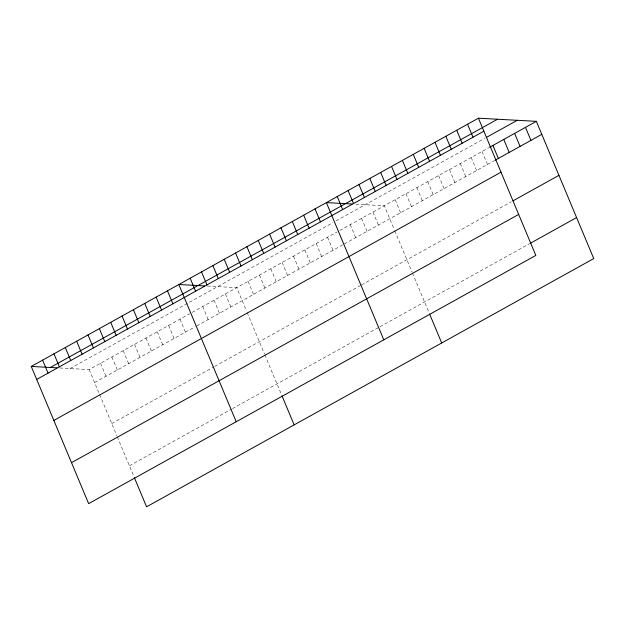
<?xml version="1.0" encoding="UTF-8"?>
<svg xmlns="http://www.w3.org/2000/svg" width="625" height="625" viewBox="0 0 625 625"><rect width="100%" height="100%" fill="white"/><g stroke="black" fill="none" stroke-linecap="round" stroke-linejoin="round"><path stroke-width="0.47" stroke-dasharray="3.12 2.34" d="M70.062 368.539L332.758 222.711M336 220.906L484.648 138.391M59.742 367.977L89.172 369.578L189.711 313.766M192.148 312.414L337.281 231.852M339.711 230.5L488.727 147.773M94.617 382.586L195.156 326.773M196.773 325.867L342.719 244.852M344.344 243.953L494.172 160.781M111.766 423.578L213.922 366.867M214.734 366.414L360.68 285.398M361.492 284.945L511.32 201.773M129.43 465.812L231.594 409.102M232.406 408.648L379.156 327.18M379.969 326.734L529.82 243.547M355.812 204.195L384.305 205.742L394.031 228.992M207.312 286.062L236.742 287.664L246.469 310.914M482.047 151.484L487.484 164.492M471.188 157.516L476.625 170.516M460.328 163.539L465.766 176.547M449.469 169.57L454.906 182.578M438.609 175.602L444.047 188.602M427.75 181.625L433.188 194.633M416.891 187.656L422.328 200.664M406.031 193.688L411.469 206.688M395.164 199.711L400.609 212.719M394.75 230.703L412.047 272.062M412.414 272.938L428.852 312.227M372.953 212.047L378.398 225.047M361.602 218.344L367.047 231.352M350.25 224.648L355.695 237.648M327.555 237.25L332.992 250.25M316.203 243.555L321.641 256.555M304.852 249.852L310.289 262.859M293.5 256.156L298.938 269.156M282.148 262.453L287.586 275.461M270.797 268.758L276.234 281.758M259.445 275.055L264.883 288.062M248.094 281.359L253.531 294.359M247.18 312.625L264.484 353.977M264.852 354.859L281.281 394.141M225.391 293.961L230.828 306.969M214.039 300.266L219.477 313.266M202.688 306.562L208.125 319.57M179.984 319.172L185.422 332.172M168.633 325.469L174.07 338.477M157.281 331.773L162.719 344.773M145.93 338.07L151.367 351.078M134.578 344.375L140.016 357.375M123.227 350.672L128.664 363.68M111.875 356.977L117.312 369.977M100.523 363.281L105.969 376.281M89.172 369.578L98.898 392.828M99.617 394.539L116.914 435.898M117.281 436.773L134.43 477.773"/><path stroke-width="0.94" d="M478.422 118.195L535.828 255.422L88.656 503.656L31.25 366.43L478.422 118.195L536.344 121.344L593.75 258.57L146.578 506.805L134.43 477.773M50.367 367.469L497.539 119.234M36.688 379.43L483.859 131.195M486.32 137.461L517.234 120.305M489.562 147.312L536.344 121.344M495.008 160.312L541.789 134.344M53.836 420.43L501.008 172.188M512.984 200.844L558.938 175.336M71.508 462.664L518.68 214.43M530.656 243.086L576.602 217.578M352.062 203.992L326.383 202.594L383.789 339.82M204.5 285.906L178.82 284.508L236.219 421.742M31.25 366.43L56.93 367.828M525.484 127.367L530.922 140.375M514.625 133.398L520.062 146.406M503.766 139.43L509.203 152.43M492.906 145.453L498.344 158.461M467.562 124.219L473 137.227M456.703 130.25L462.141 143.25M445.844 136.281L451.281 149.281M434.984 142.305L440.422 155.312M424.125 148.336L429.562 161.336M413.266 154.367L418.703 167.367M402.406 160.391L407.844 173.398M391.539 166.422L396.984 179.422M380.68 172.453L386.125 185.453M429.562 313.938L441.711 342.969M369.82 178.477L375.266 191.484M358.961 184.508L364.406 197.508M348.102 190.539L353.539 203.539M337.242 196.562L342.68 209.57M315.031 208.891L320.469 221.898M303.68 215.195L309.117 228.195M292.328 221.5L297.766 234.5M280.977 227.797L286.414 240.805M269.625 234.102L275.062 247.102M258.273 240.398L263.719 253.406M246.922 246.703L252.367 259.703M235.57 253L241.016 266.008M282 395.852L294.148 424.891M224.219 259.305L229.664 272.312M212.867 265.609L218.312 278.609M201.516 271.906L206.961 284.914M190.164 278.211L195.609 291.211M167.469 290.812L172.906 303.812M156.117 297.117L161.555 310.117M144.766 303.414L150.203 316.422M133.414 309.719L138.852 322.719M122.062 316.016L127.5 329.023M110.711 322.32L116.148 335.32M99.359 328.617L104.797 341.625M88.008 334.922L93.445 347.922M76.656 341.227L82.094 354.227M65.305 347.523L70.742 360.531M53.953 353.828L59.391 366.828M42.602 360.125L48.039 373.133"/></g></svg>
